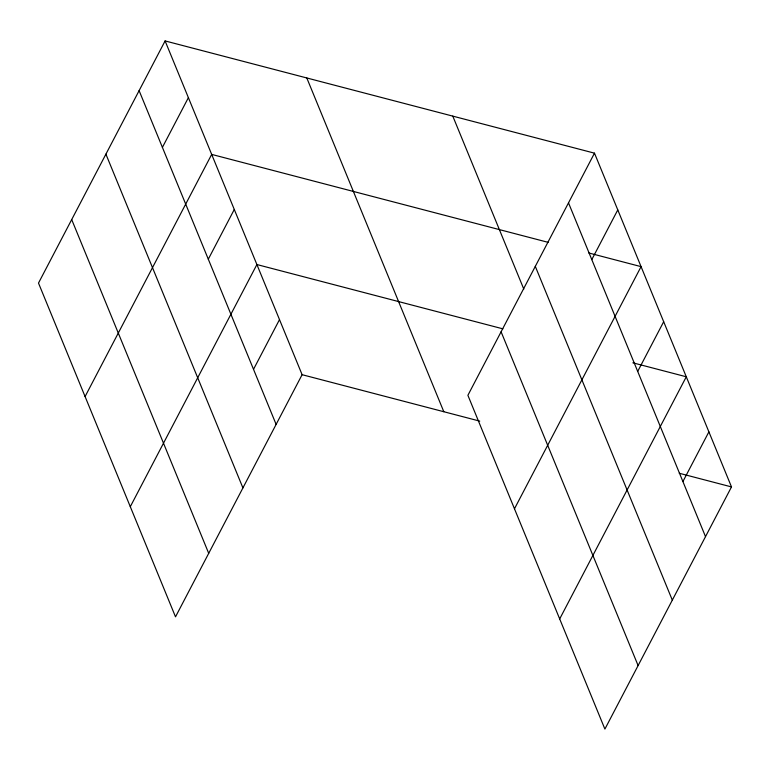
<?xml version="1.0" encoding="UTF-8"?>
<svg xmlns="http://www.w3.org/2000/svg" width="770" height="770" viewBox="0 0 770 770"><rect width="100%" height="100%" fill="white"/><g stroke="black" fill="none" stroke-linecap="round" stroke-linejoin="round"><path stroke-width="1.16" d="M165.098 40.926L38.5 283.081L175.512 616.837L302.11 374.692L165.098 40.926L594.488 153.163L731.5 486.919L604.902 729.075L467.891 395.308L594.488 153.163M162.403 147.378L188.39 97.665M85.085 396.56L211.683 154.404L548.153 242.348M208.295 259.192L234.282 209.478M130.294 506.699L256.891 264.543L502.877 328.838M253.513 369.331L279.5 319.617M591.793 259.606L617.781 209.902M514.476 508.787L641.073 266.641L588.809 252.974M637.695 371.419L663.682 321.706M559.694 618.926L686.291 376.78L632.863 362.814M682.903 481.558L708.891 431.845M302.11 374.692L479.729 421.113M679.236 473.252L731.5 486.919M568.501 202.866L705.513 536.623M535.304 266.372L672.316 600.138M452.789 116.126L523.793 289.077M501.097 331.803L638.109 665.569M306.797 77.963L443.809 411.719M139.11 90.639L276.122 424.395M105.904 154.144L242.916 487.901M71.697 219.575L208.709 553.332"/></g></svg>
